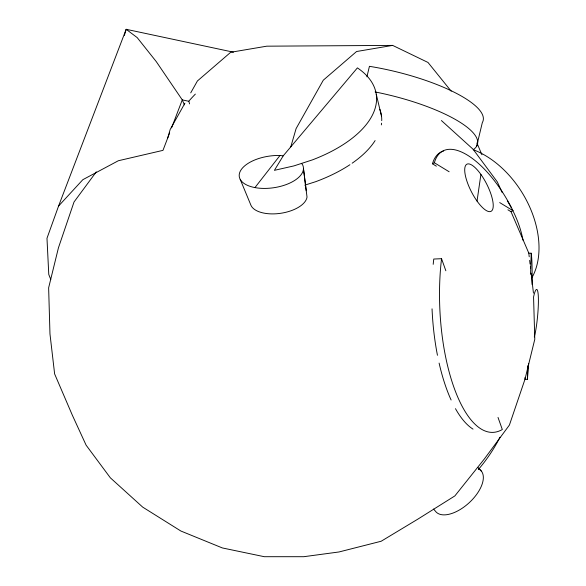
<?xml version="1.0" encoding="UTF-8"?>
<svg xmlns="http://www.w3.org/2000/svg" width="586" height="586" viewBox="0 0 586 586"><rect width="100%" height="100%" fill="white"/><g stroke="black" fill="none" stroke-linecap="round" stroke-linejoin="round"><path stroke-width="0.88" d="M525.034 377.443L524.983 379.267L509.41 425.062L484.417 458.882L454.861 495.924L418.038 519.02L381.171 541.244L339.03 551.961L303.804 556.7L264.293 556.7L222.372 547.947L180.891 531.033L142.691 507.117L110.358 477.832L86.105 445.162L72.415 415.364L54.63 373.941L49.971 333.932L48.638 287.799L58.446 247.79L74.019 201.994L96.287 171.852M534.307 336.957L535.055 333.888A26.861 3.45 -84.5 0 0 538.388 298.633A26.861 3.45 -84.5 0 0 534.3 293.916L533.56 296.948L534.791 339.265L524.983 379.267L527.378 379.384L527.796 365.671M530.564 274.255L531.194 253.225L528.799 253.115L511.014 211.7L507.901 209.803M477.033 201.071L480.908 174.438A26.487 8.563 62.9 0 0 465.76 177.228A26.487 8.563 62.9 0 0 490.248 211.597A26.487 8.563 62.9 0 0 480.908 174.438M366.917 76.803L369.436 66.321A97.562 27.095 13.5 0 1 482.329 122.591L476.667 146.185M124.379 35.453L126.158 29.3L233.492 52.191M50.777 279.515L48.77 274.453L46.983 238.275L58.571 206.045L82.838 179.682L118.343 160.74L162.974 150.36L167.728 137.937L170.211 129.389L184.927 103.195M290.781 146.866L296.091 128.62L323.289 80.194L356.566 51.517L392.649 45.4L427.992 62.453L451.198 91.189M58.571 206.045L126.158 29.3L137.175 37.592L156.257 61.603L182.275 99.891L184.4 104.85M167.728 137.937L168.343 136.326M168.665 135.476L169.64 132.934M171.588 127.851L182.275 99.891L188.853 101.29L189.571 103.898M190.721 92.874L197.416 80.963L230.694 52.286L266.769 46.177L392.649 45.4M283.221 155.832L274.402 170.336L293.886 165.911L312.316 159.919A122.467 60.68 -8.5 0 0 357.401 67.881L283.221 155.832L279.983 155.495A32.391 15.969 -8.3 0 0 239.352 173.866A32.391 15.969 -8.3 0 0 273.772 187.725A32.391 15.969 -8.3 0 0 302.457 164.534L301.526 163.472M254.954 187.586L279.983 155.495M436.358 166.182L432.468 163.809L434.365 162.747A76.085 32.567 60.7 0 1 467.357 155.1A76.085 32.567 60.7 0 1 512.911 210.638L511.014 211.7M304.764 185.169L315.62 181.711A122.247 60.563 -8.5 0 0 349.93 164.71M445.851 270.776L441.551 258.697L433.772 259.041A125.785 47.73 87.5 0 0 433.193 264.345M434.365 162.747L449.14 171.757M499.69 202.573L512.911 210.638M441.412 120.548L473.07 149.225L497.316 181.894L502.261 192.655M477.92 467.416L481.589 471.408M433.486 509.058L435.325 511.051A30.516 15.734 -42.5 0 0 470.529 501.462A30.516 15.734 -42.5 0 0 478.44 468.734M476.923 142.969L481.904 154.726M240.201 179.345L250.889 205.144A28.604 14.174 -8.5 0 0 280.526 213.319A28.604 14.174 -8.5 0 0 307.02 197.05L303.46 168.6L306.222 190.728M498.012 417.43L502.312 429.509A125.785 47.73 87.5 0 1 453.923 387.317A125.785 47.73 87.5 0 1 441.551 258.697M376.256 94.214L381.559 116.475M528.799 253.115L529.224 256.756M529.641 260.389L530.066 264.03M530.381 266.755L530.594 268.578M531.121 273.12L533.45 293.125M432.468 163.809A76.085 32.567 60.7 0 1 443.617 150.99M375.121 91.951A97.562 27.095 13.5 0 1 473.21 149.752M188.824 101.136A236.275 114.819 -78 0 1 195.35 94.104M507.3 200.852A82.648 55.597 58.3 0 1 511.314 207.73M512.142 209.305A82.648 55.597 58.3 0 1 523.034 240.26M473.971 149.965A82.648 55.597 58.3 0 1 531.7 278.094M379.867 109.384A122.247 60.563 -8.5 0 1 381.742 120.65M381.574 123.192A122.247 60.563 -8.5 0 1 381.354 124.899M375.106 140.581A122.247 60.563 -8.5 0 1 352.149 163.208M499.983 437.215A118.204 85.944 -55.4 0 1 478.432 469.437M531.194 253.225A76.085 3.787 -87.4 0 1 532.088 284.569M528.675 363.576A76.085 3.787 -87.4 0 1 527.378 379.384M473.027 429.128A125.785 47.73 87.5 0 1 455.476 408.669M451.11 400.004A125.785 47.73 87.5 0 1 439.104 363.086M437.456 355.292A125.785 47.73 87.5 0 1 432.043 308.844"/></g></svg>
